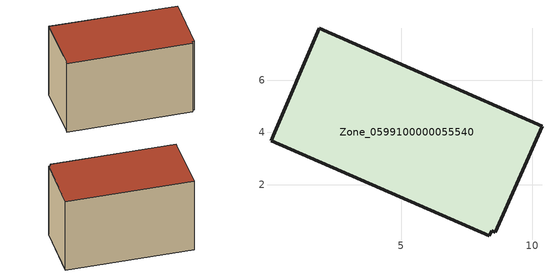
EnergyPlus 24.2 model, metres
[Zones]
Zone_0599100000055540
 floor ground (C_G): 1.88,7.97 10.38,4.23 8.6,0.19 8.46,0.26 8.37,0.07 0.04,3.69 0.13,3.88 z0
 wall outside (C_F): 10.38,4.23 1.88,7.97 0.13,3.88 0.04,3.69 8.37,0.07 8.46,0.26 8.6,0.19 10.38,4.23 z0:5.8
 roof outside (C_R): 0.04,3.69 8.37,0.07 8.46,0.26 8.6,0.19 10.38,4.23 1.88,7.97 0.13,3.88 z5.8
[BUILDING]
Pand.0599100000055540: North Axis=0; Terrain=City; Loads Convergence Tolerance Value=0.04; Temperature Convergence Tolerance Value=0.4; Solar Distribution=FullExterior; Maximum Number of Warmup Days=25; Minimum Number of Warmup Days=1
[Site:Location]
Rotterdam.The.Hague.AP_ZH_NLD Design_Conditions: Latitude=51.96; Longitude=4.45; Time Zone=1; Elevation=-4.5
[SITE:GROUNDTEMPERATURE:BUILDINGSURFACE]
18, 18, 18, 18, 18, 18, 18, 18, 18, 18, 18, 18
[MATERIAL] Thermal Absorptance=0.9; Solar Absorptance=0.7; Visible Absorptance=0.7
Name | Roughness | Thickness | Conductivity | Density | Specific Heat
G.TC.1946-1964 | MediumSmooth | 0.15 | 1 | 540 | 1210
F.TC.1946-1964 | Rough | 0.3 | 0.857143 | 1920 | 840
R.TC.1946-1964 | MediumRough | 0.2 | 0.235294 | 1500 | 1000
[CONSTRUCTION]
C_G: G.TC.1946-1964
C_F: F.TC.1946-1964
C_R: R.TC.1946-1964
[ZONE]
Zone_0599100000055540: Type=1; Multiplier=1; Ceiling Height=Autocalculate; Volume=Autocalculate; Floor Area=autocalculate; Part of Total Floor Area=Yes
[ZONEINFILTRATION:DESIGNFLOWRATE]
Infil_Zone_0599100000055540: Zone or ZoneList or Space or SpaceList=Zone_0599100000055540; Schedule=AlwaysOn; Design Flow Rate Calculation Method=Flow/Area; Flow Rate per Floor Area=0.003; Constant Term Coefficient=1; Temperature Term Coefficient=0; Velocity Term Coefficient=0; Velocity Squared Term Coefficient=0
[HVACTEMPLATE:ZONE:IDEALLOADSAIRSYSTEM]
Zone_0599100000055540: Maximum Heating Supply Air Temperature=50; Minimum Cooling Supply Air Temperature=13; Maximum Heating Supply Air Humidity Ratio=0.0156; Minimum Cooling Supply Air Humidity Ratio=0.0077; Heating Limit=NoLimit; Cooling Limit=NoLimit; Dehumidification Control Type=ConstantSensibleHeatRatio; Cooling Sensible Heat Ratio=0.7; Dehumidification Setpoint=60; Humidification Control Type=None; Humidification Setpoint=30; Outdoor Air Method=None; Outdoor Air Flow Rate per Person=0.00944; Outdoor Air Flow Rate per Zone Floor Area=0; Outdoor Air Flow Rate per Zone=0; Demand Controlled Ventilation Type=None; Outdoor Air Economizer Type=NoEconomizer; Heat Recovery Type=None; Sensible Heat Recovery Effectiveness=0.7; Latent Heat Recovery Effectiveness=0.65
[ZONECONTROL:THERMOSTAT]
ThermostatControl_Zone_0599100000055540: Zone or ZoneList=Zone_0599100000055540; Control Type Schedule=DualSetpointControlType; Control 1=Thermostat_Zone_0599100000055540; Temperature Difference Between Cutout And Setpoint=0
[THERMOSTATSETPOINT:DUALSETPOINT]
Thermostat_Zone_0599100000055540: Heating Setpoint Temperature Schedule=HeatingSetpoint_Zone_0599100000055540; Cooling Setpoint Temperature Schedule=CoolingSetpoint_Zone_0599100000055540
[SCHEDULE:COMPACT]
HeatingSetpoint_Zone_0599100000055540: Through: 12/31, For: AllDays, Until: 24:00, 21
CoolingSetpoint_Zone_0599100000055540: Through: 12/31, For: AllDays, Until: 24:00, 24
DualSetpointControlType: Through: 12/31, For: AllDays, Until: 24:00, 4
AlwaysOn: Through: 12/31, For: AllDays, Until: 24:00, 1
